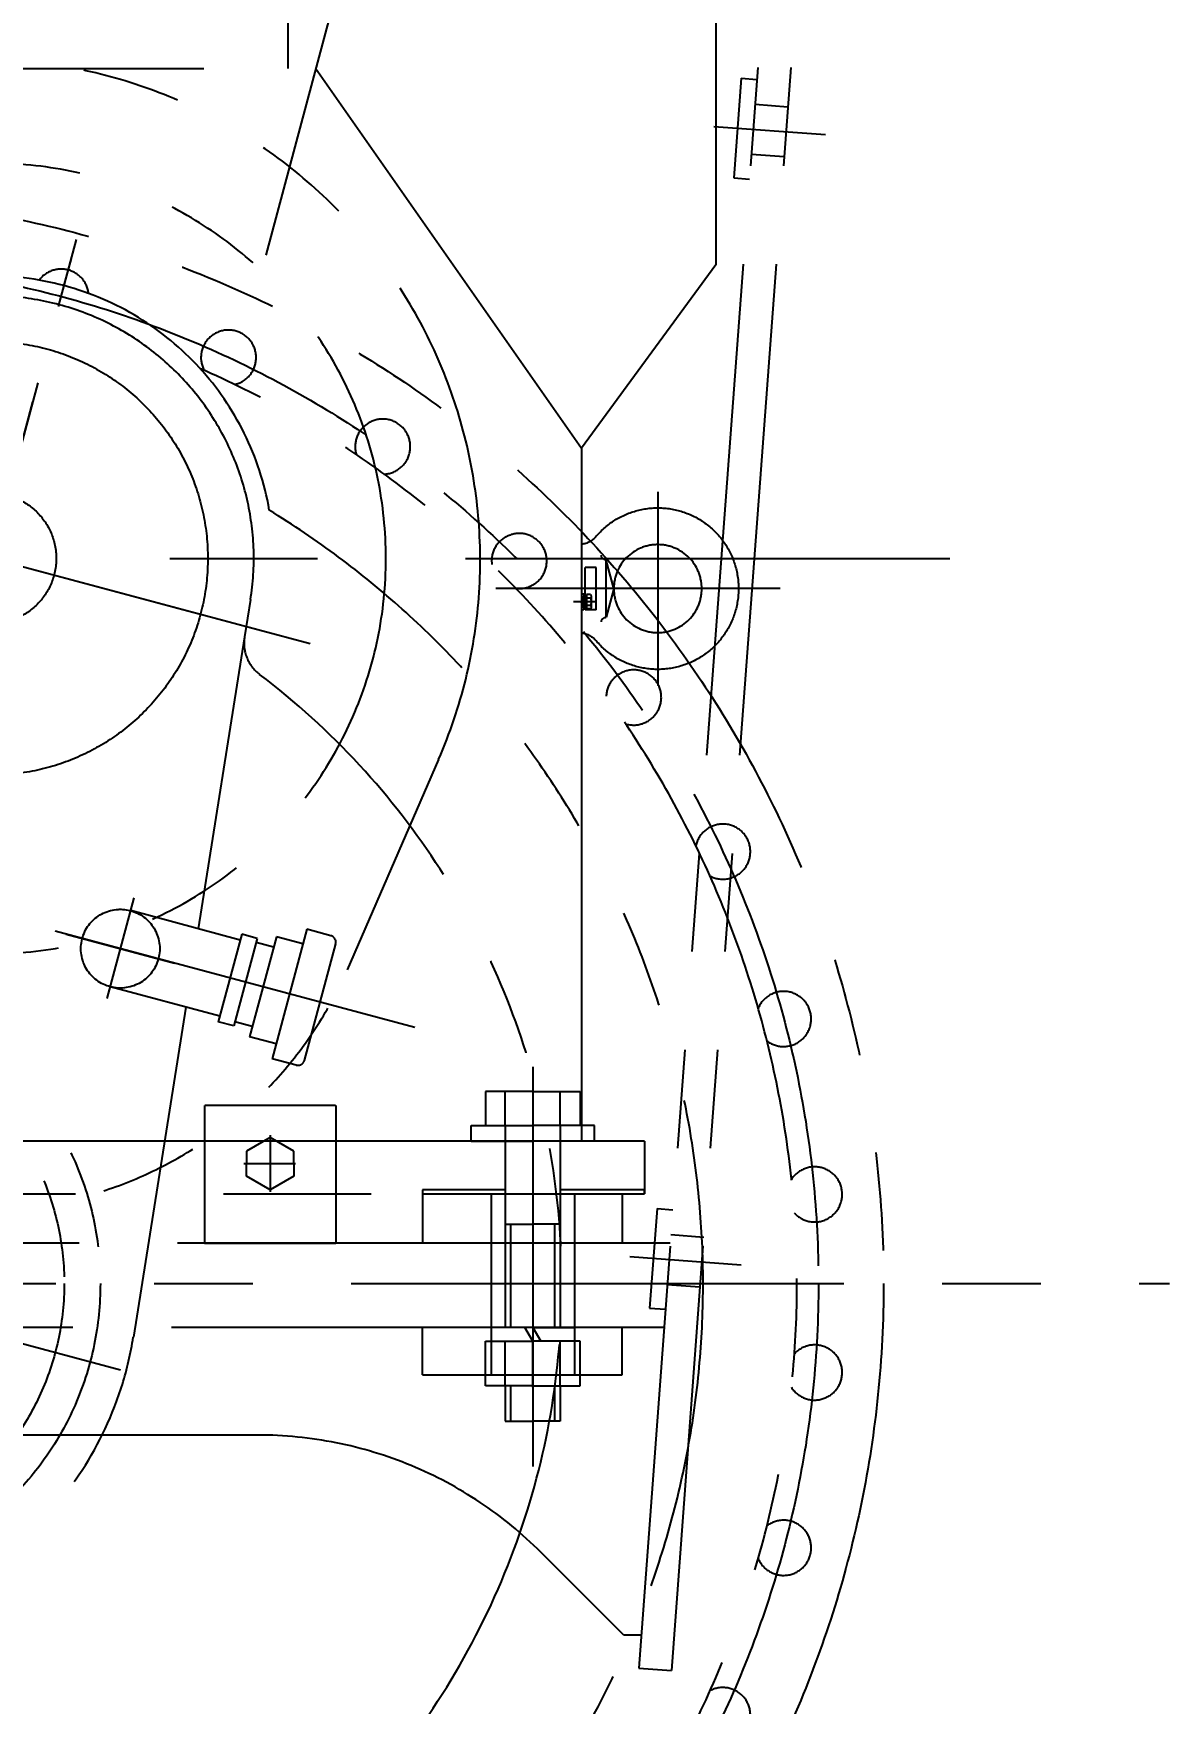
# Model space of a CAD drawing. Header units: millimetres. Extents: x 0 to 12600, y -349 to 8910.
# Drawn here: x 7963 to 8828, y 5092 to 6364 of the extents above; entities that cross this region are included whole.
import ezdxf

# ---------------------------------------------------------------- set-up
doc = ezdxf.new("R2010")
doc.units = ezdxf.units.MM
doc.header["$LTSCALE"] = 300
doc.linetypes.add('G', pattern=[2, 1.25, -0.25, 0.25, -0.25])
doc.linetypes.add('K', pattern=[2.5, 1.25, -0.25, 0.25, -0.25, 0.25, -0.25])
for name, color, linetype in [('01', 7, 'Continuous'), ('02', 1, 'Continuous'), ('05', 142, 'G'), ('07', 6, 'K')]:
    doc.layers.add(name, color=color, linetype=linetype)
doc.styles.get("Standard").update_dxf_attribs({"font": 'isocp', "width": 0.707, "bigfont": 'intecad.shx'})
doc.dimstyles.new('INTE$2', dxfattribs={"dimscale": 30, "dimtxt": 3.5, "dimasz": 3, "dimexe": 3, "dimexo": 0, "dimgap": 1, "dimtad": 1, "dimtih": 1, "dimtoh": 1, "dimdec": 1, "dimdsep": 46, "dimtxsty": 'Standard', "dimcen": 0, "dimclrd": 1, "dimclre": 1, "dimclrt": 3, "dimaunit": 1, "dimadec": 0, "dimazin": 0, "dimtfac": 1, "dimtdec": 1, "dimtmove": 0, "dimatfit": 0, "dimfxl": 0, "dimarcsym": 0})

# ---------------------------------------------------------------- blocks, each defined once
blk = doc.blocks.new('*D9')
at = {"layer": '02', "color": 1, "linetype": 'Continuous', "lineweight": -2}
for p, q in [((7930, 6427.1), (7930, 6784.9)), ((8139.7, 6195.2), (8285.2, 6738.2)), ((8432.1, 6592.6), (8693.5, 6592.6))]:
    blk.add_line(p, q, dxfattribs=at)
for start, end in [(94.0213, 98.0425), (75, 90), (66.9525, 75), (66.9575, 70.9787)]:
    blk.add_arc((7930, 5412.3), 1282.6, start, end, dxfattribs=at)
at = {"layer": '02', "color": 1, "linetype": 'Continuous'}
for points in [[(7839.5, 6706.8), (7840.6, 6676.8), (7930, 6694.9)], [(8343.6, 6610.6), (8352.4, 6639.3), (8261.9, 6651.2)]]:
    blk.add_solid(points, dxfattribs=at)
at = {"layer": 'Defpoints', "color": 0, "linetype": 'Continuous'}
for p in [(8041.8, 6690.1), (7930, 6427.1), (8139.7, 6195.2), (8016, 5733.5), (7930, 4460.5)]:
    blk.add_point(p, dxfattribs=at)
at = {"layer": '02', "color": 3, "linetype": 'Continuous', "insert": (8607.8, 6675.1), "char_height": 105, "attachment_point": 5}
blk.add_mtext('15°', dxfattribs=at)
blk = doc.blocks.new('weewr')
at = {"layer": '05', "color": 142, "linetype": 'G'}
for p, q in [((11301, 7989.1), (11187, 7563.4)), ((11287, 7936.7), (11204.7, 7629.6)), ((11488.8, 7718.1), (11002.9, 7848.2)), ((11474.3, 7721.9), (11017.4, 7844.4))]:
    blk.add_line(p, q, dxfattribs=at)
at = {"layer": '07', "color": 6, "linetype": 'K'}
for p, q in [((11603, 8105.8), (11529.7, 7832)), ((11533.1, 8042), (11528.2, 8023.7)), ((11539.3, 8045.5), (11628.1, 8021.7)), ((11310.9, 8026.1), (11180.8, 7540.2)), ((11528.2, 8023.7), (11626.8, 7997.3)), ((11539.4, 8020.6), (11534, 8000.4)), ((11631.7, 8015.6), (11626.8, 7997.3)), ((11534, 8000.4), (11610.1, 7980)), ((11615.5, 8000.3), (11610.1, 7980)), ((11541.8, 7998.3), (11538.2, 7985)), ((11277.2, 7980.7), (11305.5, 7976.2)), ((11305.5, 7976.2), (11527.8, 7940.9)), ((11535.2, 7985.8), (11532, 7974)), ((11535.2, 7985.8), (11601.8, 7968)), ((11602.3, 7982.1), (11598.8, 7968.8)), ((11536.4, 7972.8), (11514, 7889.5)), ((11532, 7974), (11598.6, 7956.1)), ((11601.8, 7968), (11598.6, 7956.1)), ((11594.3, 7957.3), (11572, 7874)), ((11587.4, 7931.5), (11838.9, 7891.6)), ((11863.9, 7881.8), (11731.8, 7388.7))]:
    blk.add_line(p, q, dxfattribs=at)
at = {"layer": '07', "color": 6, "linetype": 'K', "ltscale": 0.8}
for p, q in [((11531.9, 7840.3), (11554, 7922.8)), ((11580.9, 7871.6), (11504.4, 7892.1))]:
    blk.add_line(p, q, dxfattribs=at)
at = {"layer": '07', "color": 6, "linetype": 'K'}
for centre, radius in [((11797.9, 7635.2), 827.5), ((11797.9, 7635.2), 777.9), ((11245.8, 7783.2), 165), ((11543, 7881.6), 30), ((11797.9, 7635.2), 231.2), ((11797.9, 7635.2), 203.7), ((11245.8, 7783.2), 49.6)]:
    blk.add_circle(centre, radius, dxfattribs=at)
for centre, radius, start, end in [((11730.1, 8410.2), 21, 312.5135, 237.4865), ((11865.7, 8410.2), 21, 302.5135, 227.4865), ((11596.5, 8386.6), 21, 322.5135, 247.4865), ((11999.2, 8386.6), 21, 292.5135, 217.4865), ((11797.9, 7635.2), 761.4, 173.7719, 156.2281), ((11469.1, 8340.3), 21, 332.5135, 257.4865), ((12126.6, 8340.3), 21, 282.5135, 207.4865), ((11797.9, 7635.2), 690, 181.4236, 148.5764), ((11351.7, 8272.5), 21, 342.5135, 267.4865), ((11797.9, 7635.2), 582.5, 187.2304, 142.7696), ((11247.8, 8185.3), 21, 352.5135, 277.4865), ((11160.7, 8081.4), 21, 2.5135, 287.4865), ((11538, 8040.7), 5, 75, 165), ((11626.8, 8016.9), 5, 345, 75), ((11245.8, 7783.2), 215, 99.8491, 230.1509), ((11310.2, 8005.8), 30, 260.9868, 322.7696), ((11245.8, 7783.2), 200, 80.9868, 249.0132), ((11092.9, 7964), 21, 12.5135, 297.4865), ((11798.2, 7635.1), 259.6, 249.0132, 80.9868), ((11046.5, 7836.6), 21, 96.5194, 233.4806)]:
    blk.add_arc(centre, radius, start, end, dxfattribs=at)
blk = doc.blocks.new('erewre')
at = {"layer": '07', "color": 6, "linetype": 'K'}
for p, q in [((9684.3, 9816.7), (9493.5, 7251.8)), ((9709.4, 9816.7), (9518.4, 7249.9)), ((9571.5, 8462.3), (9565.9, 8386.5)), ((9571.5, 8462.3), (9583.5, 8461.4)), ((9582.1, 8442.5), (9607, 8440.6)), ((9550.7, 8425.7), (9635.6, 8419.4)), ((9579.3, 8404.6), (9604.2, 8402.7)), ((9565.9, 8386.5), (9577.8, 8385.6)), ((9341.2, 7943.7), (9271.5, 7783.5)), ((9412.8, 7682.2), (9412.8, 7405.3)), ((9328.8, 7612.9), (9480.8, 7612.9)), ((9328.8, 7612.9), (9328.8, 7575.2)), ((9381.1, 7612.9), (9381.1, 7475.1)), ((9444.6, 7612.9), (9444.6, 7475.1)), ((9480.8, 7612.9), (9480.8, 7575.2)), ((9507.5, 7601.7), (9501.8, 7525.9)), ((9507.5, 7601.7), (9519.4, 7600.8)), ((9518, 7581.8), (9543, 7580)), ((9517.5, 7575.2), (8471.3, 7575.2)), ((9486.7, 7565.1), (9571.6, 7558.8)), ((9515.2, 7543.9), (9540.1, 7542.1)), ((9501.8, 7525.9), (9513.8, 7525)), ((9512.8, 7511.2), (8471.3, 7511.2)), ((9328.8, 7475.1), (9328.8, 7511.2)), ((9480.8, 7475.1), (9480.8, 7511.2)), ((9328.8, 7475.1), (9480.8, 7475.1)), ((9203.5, 7429.2), (8763.2, 7429.2)), ((9482.3, 7276.7), (9419.2, 7339.8)), ((9495.3, 7276.7), (9482.3, 7276.7)), ((9493.5, 7251.8), (9518.4, 7249.9))]:
    blk.add_line(p, q, dxfattribs=at)
for centre, radius, start, end in [((8991.8, 8095.7), 381, 336.4874, 203.5126), ((8991.8, 7905.2), 305, 203.5126, 336.4874), ((9203.5, 7124.2), 305, 45, 90)]:
    blk.add_arc(centre, radius, start, end, dxfattribs=at)
blk = doc.blocks.new('fer')
at = {"layer": '05', "color": 142, "linetype": 'G', "ltscale": 1.5}
blk.add_line((16665.3, 6095.7), (15396.5, 6095.7), dxfattribs=at)
at = {"layer": '07', "color": 6, "linetype": 'K', "ltscale": 1.5}
for p, q in [((15900.5, 6598.7), (15900.5, 6468.7)), ((15574.5, 6562.5), (15574.5, 6319.2)), ((15879.3, 6468.9), (15676.8, 6179.7)), ((16526.8, 6468.7), (15879.3, 6468.7)), ((15574.5, 6319.2), (15676.8, 6179.7)), ((15676.8, 6179.5), (15676.8, 5651.9)), ((15618.8, 6146.5), (15618.8, 5998.9)), ((15652.3, 6072.7), (15658.1, 6094.5)), ((15658.1, 6050.9), (15658.1, 6094.5)), ((15665.6, 6056.5), (15665.6, 6088.9)), ((15665.6, 6088.9), (15674.2, 6088.9)), ((15674.2, 6056.5), (15674.2, 6088.9)), ((15525.6, 6072.7), (15742.2, 6072.7)), ((15652.3, 6072.7), (15658.1, 6050.9)), ((15665.6, 6056.5), (15674.2, 6056.5)), ((15666.5, 6062.7), (15683, 6062.7)), ((15714, 5708.6), (15714, 5524.2)), ((15629, 5651.9), (16624.5, 5651.9)), ((15629, 5651.9), (15629, 5611.9)), ((16624.5, 5611.9), (15629, 5611.9))]:
    blk.add_line(p, q, dxfattribs=at)
at = {"layer": '07', "color": 6, "linetype": 'K'}
for p, q in [((15669.6, 6066.8), (15669.6, 6058.5)), ((15670, 6068.2), (15673.1, 6068.2)), ((15673.1, 6068.2), (15673.1, 6057.2)), ((15673.6, 6067.1), (15673.1, 6067.6)), ((15673.6, 6067.3), (15675.2, 6067.3)), ((15673.6, 6067.3), (15673.6, 6058)), ((15673.6, 6058.2), (15673.6, 6067.1)), ((15675.2, 6068.7), (15675.2, 6056.7)), ((15676.8, 6068.7), (15675.2, 6068.7)), ((15675.2, 6058), (15675.2, 6067.3)), ((15676.8, 6068.7), (15676.8, 6056.7)), ((15670, 6065.4), (15673.1, 6065.4)), ((15670, 6059.9), (15673.1, 6059.9)), ((15670, 6057.2), (15673.1, 6057.2)), ((15672.9, 6062.7), (15675.8, 6062.7)), ((15673.6, 6058.2), (15673.1, 6057.7)), ((15673.6, 6062.8), (15675.2, 6063.6)), ((15675.2, 6062.5), (15673.6, 6061.8)), ((15673.6, 6058), (15675.2, 6058)), ((15677.7, 6062.7), (15674.2, 6062.7)), ((15676.8, 6056.7), (15675.2, 6056.7))]:
    blk.add_line(p, q, dxfattribs=at)
blk.add_circle((16126.8, 6095.7), 301, dxfattribs=at)
at = {"layer": '07', "color": 6, "linetype": 'K', "ltscale": 1.5}
blk.add_circle((15618.8, 6072.7), 33.5, dxfattribs=at)
for centre, radius, start, end in [((15618.8, 6072.7), 61.5, 40.3758, 319.6242), ((15679.3, 6124.2), 18, 220.3758, 261.8106), ((15658.1, 6098.1), 3.6, 270, 0), ((15658.1, 6047.3), 3.6, 0, 90), ((15679.3, 6021.2), 18, 98.1894, 139.6242)]:
    blk.add_arc(centre, radius, start, end, dxfattribs=at)
at = {"layer": '07', "color": 6, "linetype": 'K'}
for centre, radius, start, end in [((15672, 6066.8), 2.45, 145.6158, 214.3842), ((15678.7, 6062.7), 9.14, 162.412, 197.588), ((15672, 6058.5), 2.45, 145.6158, 214.3842)]:
    blk.add_arc(centre, radius, start, end, dxfattribs=at)
blk = doc.blocks.new('*U25')
at = {"layer": '01'}
for p, q in [((-31.7, 10.5), (-31.7, 0)), ((0, 10.5), (-31.7, 10.5)), ((-31.7, 0), (0, 0)), ((0, 0), (-6.1, 10.5)), ((0, 10.5), (6.1, 0)), ((0, 10.5), (31.7, 10.5)), ((31.7, 0), (0, 0)), ((31.7, 10.5), (31.7, 0))]:
    blk.add_line(p, q, dxfattribs=at)
at = {"layer": '05'}
blk.add_line((0, 12.6), (0, -2.1), dxfattribs=at)
blk = doc.blocks.new('*U24')
at = {"layer": '01'}
for p, q in [((-34, 0), (-34, 36)), ((-34, 36), (0, 36)), ((0, 36), (0, 0)), ((-34, 21), (0, 21)), ((0, -36), (0, 0)), ((-34, 0), (-34, -36)), ((-34, -21), (0, -21)), ((-34, -36), (0, -36))]:
    blk.add_line(p, q, dxfattribs=at)
at = {"layer": '05'}
blk.add_line((-35.1, 0), (1.1, 0), dxfattribs=at)

msp = doc.modelspace()

# ---------------------------------------------------------------- linework, layer by layer
at = {"layer": '01'}
for p, q in [((8306.72, 5558.54), (8306.72, 5532.54)), ((8342.73, 5558.54), (8306.72, 5558.54)), ((8321.73, 5532.54), (8321.73, 5558.54)), ((8342.73, 5558.54), (8378.74, 5558.54)), ((8363.73, 5532.54), (8363.73, 5558.54)), ((8378.74, 5558.54), (8378.74, 5532.54)), ((8092.73, 5547.84), (8092.73, 5480.54)), ((8192.73, 5547.84), (8192.73, 5480.54)), ((8295.73, 5532.54), (8342.73, 5532.54)), ((8295.73, 5520.54), (8295.73, 5532.54)), ((8306.72, 5532.54), (8342.73, 5532.54)), ((8321.73, 5532.54), (8321.73, 5378.84)), ((8378.74, 5532.54), (8342.73, 5532.54)), ((8389.73, 5532.54), (8342.73, 5532.54)), ((8363.73, 5532.54), (8363.73, 5378.84)), ((8389.73, 5520.54), (8389.73, 5532.54)), ((8295.73, 5520.54), (8342.73, 5520.54)), ((8389.73, 5520.54), (8342.73, 5520.54)), ((8092.73, 5480.54), (8092.73, 5442.84)), ((8192.73, 5480.54), (8192.73, 5442.84)), ((8321.73, 5457.54), (8342.73, 5457.54)), ((8363.73, 5457.54), (8342.73, 5457.54)), ((8192.73, 5442.84), (8092.73, 5442.84)), ((8321.73, 5334.34), (8321.73, 5307.54)), ((8363.73, 5334.34), (8363.73, 5307.54)), ((8321.73, 5307.54), (8342.73, 5307.54)), ((8363.73, 5307.54), (8342.73, 5307.54))]:
    msp.add_line(p, q, dxfattribs=at)
at = {"layer": '01', "color": 7, "linetype": 'Continuous'}
for p, q in [((8192.33, 5547.84), (8093.12, 5547.84)), ((8192.33, 5547.84), (8192.73, 5547.84)), ((8142.73, 5523.53), (8124.73, 5513.13)), ((8160.73, 5513.13), (8142.73, 5523.53)), ((8124.73, 5513.13), (8124.73, 5503.54)), ((8160.73, 5503.54), (8160.73, 5513.13)), ((8124.73, 5493.94), (8124.73, 5503.54)), ((8160.73, 5503.54), (8160.73, 5493.94)), ((8142.73, 5483.55), (8124.73, 5493.94)), ((8160.73, 5493.94), (8142.73, 5483.55)), ((8321.73, 5483.54), (8258.73, 5483.54)), ((8258.73, 5483.54), (8258.73, 5480.54)), ((8427.73, 5483.54), (8363.73, 5483.54)), ((8427.73, 5480.54), (8427.73, 5483.54)), ((8258.73, 5480.54), (8321.28, 5480.54)), ((8363.89, 5480.54), (8427.73, 5480.54))]:
    msp.add_line(p, q, dxfattribs=at)
at = {"layer": '02'}
for p, q in [((8325.93, 5378.84), (8325.93, 5457.54)), ((8359.53, 5378.84), (8359.53, 5457.54)), ((8325.93, 5307.54), (8325.93, 5334.34)), ((8359.53, 5307.54), (8359.53, 5334.34))]:
    msp.add_line(p, q, dxfattribs=at)
at = {"layer": '05'}
for p, q in [((8342.73, 5561.6), (8342.73, 5303.99)), ((8342.73, 5561.6), (8342.73, 5416.99)), ((7004.53, 5412.34), (8827.59, 5412.34))]:
    msp.add_line(p, q, dxfattribs=at)
at = {"layer": '05', "color": 142, "linetype": 'G'}
for p, q in [((8142.73, 5525.34), (8142.73, 5482.14)), ((8122.87, 5503.54), (8162.07, 5503.54))]:
    msp.add_line(p, q, dxfattribs=at)

# ---------------------------------------------------------------- block references
at = {"layer": '01'}
msp.add_blockref('*U25', (8342.73, 5368.34), dxfattribs=at)
at = {"layer": '01', "rotation": 90}
msp.add_blockref('*U24', (8342.73, 5368.34), dxfattribs=at)
at = {"layer": '07'}
msp.add_blockref('erewre', (-1070.1, -2132.33), dxfattribs=at)
at = {"layer": '07', "xscale": -1}
msp.add_blockref('fer', (24056.73, -131.32), dxfattribs=at)
at = {"layer": '07', "rotation": 270}
msp.add_blockref('weewr', (147.14, 17210.21), dxfattribs=at)

# ---------------------------------------------------------------- dimensions: what is measured, and where the dimension line sits
at = {"layer": '02', "color": 1, "linetype": 'Continuous'}
dim = msp.add_angular_dim_2l(base=(8041.76, 6690.06), line1=((8016.04, 5733.51), (8139.75, 6195.21)), line2=((7929.98, 4460.5), (7929.98, 6427.06)), dimstyle='INTE$2', dxfattribs=at)
dim.commit()
dim.dimension.update_dxf_attribs({"geometry": '*D9', "text_midpoint": (8607.79, 6675.07)})

doc.saveas('drawing.dxf')
